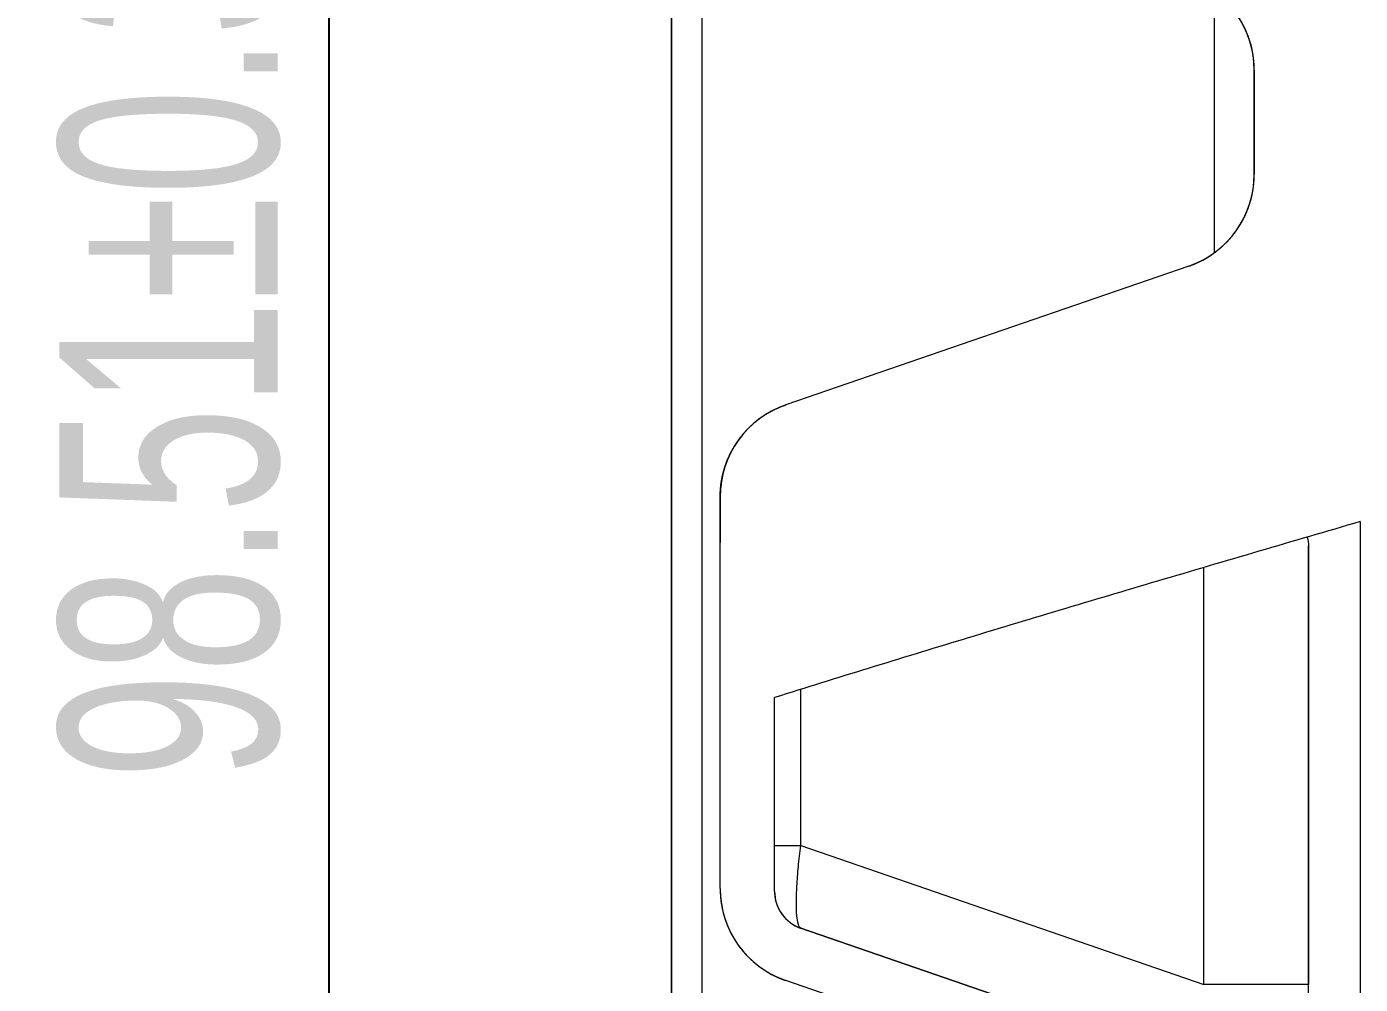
# Model space of a CAD drawing. Header units: millimetres. Extents: x 5536 to 6151, y 463 to 893.
# Drawn here: x 5566.58 to 5594.05, y 680.75 to 700.48 of the extents above; entities that cross this region are included whole.
import ezdxf

# ---------------------------------------------------------------- set-up
doc = ezdxf.new("R2010")
doc.units = ezdxf.units.MM
doc.header["$LTSCALE"] = 0.2
doc.layers.get('0').update_dxf_attribs({"lineweight": 18})
doc.layers.add('poumianxian', color=2, linetype='Continuous', lineweight=18)
doc.styles.add('標準', font='', dxfattribs={"width": 0.667})
doc.styles.get('標準').set_extended_font_data('pmingliu')
doc.dimstyles.new('11111111111', dxfattribs={"dimtxt": 4.5, "dimasz": 4.5, "dimexe": 1.25, "dimexo": 0.625, "dimtad": 1, "dimtoh": 1, "dimdsep": 46, "dimtxsty": '標準', "dimblk": '_CAXARROW', "dimcen": 0, "dimdle": 9, "dimclrd": 6, "dimclre": 6, "dimclrt": 2, "dimadec": 0, "dimazin": 0, "dimtfac": 0.707107, "dimtofl": 0, "dimtmove": 2, "dimatfit": 3, "dimfxl": 0, "dimfrac": 2, "dimtolj": 1, "dimarcsym": 0})
doc.dimstyles.new('ISO-25', dxfattribs={"dimtxt": 2.5, "dimasz": 2.5, "dimexe": 1.25, "dimexo": 0.625, "dimtad": 1, "dimdsep": 46, "dimtxsty": 'Standard', "dimblk": '_CAXARROW', "dimcen": 0, "dimdle": 5, "dimclrd": 4, "dimclre": 4, "dimclrt": 3, "dimadec": 0, "dimazin": 0, "dimtfac": 0.707107, "dimtofl": 0, "dimtmove": 2, "dimatfit": 3, "dimfxl": 0, "dimfrac": 2, "dimarcsym": 0})

# ---------------------------------------------------------------- blocks, each defined once
blk = doc.blocks.new('*X5')
at = {"layer": 'poumianxian'}
for points in [[(5584.363, 771.658), (5584.363, 770.158), (5579.863, 770.908)], [(5601.483, 771.658), (5601.483, 770.158), (5605.983, 770.908)]]:
    blk.add_hatch(color=6, dxfattribs=at).paths.add_polyline_path(points, flags=0)
at = {"layer": 'poumianxian', "color": 6, "lineweight": -2}
for p, q in [((5579.863, 751.048), (5579.863, 772.158)), ((5605.983, 666.085), (5605.983, 772.158)), ((5601.483, 770.908), (5584.363, 770.908))]:
    blk.add_line(p, q, dxfattribs=at)
at = {"layer": 'poumianxian', "insert": (5594.728, 774.146), "char_height": 4.5, "width": 49.11955, "attachment_point": 5, "style": '標準'}
blk.add_mtext('\\T1.004;26.12%%P0.1', dxfattribs=at)
blk = doc.blocks.new('_CAXARROW')
blk.add_hatch(color=0).paths.add_polyline_path([(0, 0), (-1, 0.125), (-1, -0.125)], flags=0)
blk = doc.blocks.new('*X35')
at = {"layer": 'poumianxian'}
for points in [[(5572.05, 738.488), (5573.55, 738.488), (5572.8, 742.988)], [(5572.05, 648.974), (5573.55, 648.974), (5572.8, 644.474)]]:
    blk.add_hatch(color=6, dxfattribs=at).paths.add_polyline_path(points, flags=0)
at = {"layer": 'poumianxian', "color": 6, "lineweight": -2}
for p, q in [((5585.032, 742.988), (5571.55, 742.988)), ((5572.8, 738.488), (5572.8, 648.974)), ((5572.424, 644.474), (5574.05, 644.474))]:
    blk.add_line(p, q, dxfattribs=at)
at = {"layer": 'poumianxian', "color": 2, "insert": (5569.532, 693.731), "char_height": 4.5, "width": 49.6328, "attachment_point": 5, "rotation": 90, "style": '標準'}
blk.add_mtext('\\T1.004;98.51%%P0.3', dxfattribs=at)

msp = doc.modelspace()

# ---------------------------------------------------------------- linework, layer by layer
for p, q in [((5579.863, 731.59), (5579.863, 650.259)), ((5579.863, 645.581), (5579.863, 721.361)), ((5580.482, 720.636), (5580.482, 650.259)), ((5591.036, 701.202), (5591.036, 695.819)), ((5591.863, 697.437), (5591.863, 699.584)), ((5591.863, 699.584), (5591.863, 697.437)), ((5591.863, 697.437), (5591.863, 699.584)), ((5590.514, 695.546), (5582.212, 692.687)), ((5590.514, 695.546), (5582.212, 692.687)), ((5580.863, 682.725), (5580.863, 690.796)), ((5580.863, 690.796), (5580.863, 689.851)), ((5580.863, 682.725), (5580.863, 690.796)), ((5594.047, 690.284), (5594.047, 668.876)), ((5592.983, 689.775), (5592.983, 680.754)), ((5592.983, 676.027), (5592.983, 689.775)), ((5590.824, 680.754), (5590.824, 689.34)), ((5582.522, 683.613), (5582.522, 686.829)), ((5581.983, 682.668), (5581.983, 686.661)), ((5581.983, 682.668), (5581.983, 686.661)), ((5580.863, 682.725), (5580.863, 683.67)), ((5580.863, 682.725), (5580.863, 683.67)), ((5581.983, 682.668), (5581.983, 683.613)), ((5581.983, 683.613), (5582.522, 683.613)), ((5582.522, 683.613), (5590.824, 680.754)), ((5590.824, 679.052), (5582.522, 681.911)), ((5582.522, 681.911), (5590.824, 679.052)), ((5590.824, 679.052), (5582.522, 681.911)), ((5590.514, 677.975), (5582.212, 680.834)), ((5590.514, 677.975), (5582.212, 680.834)), ((5592.983, 680.754), (5590.824, 680.754))]:
    msp.add_line(p, q)
for centre, radius, start, end in [((5589.863, 699.584), 2, 0, 71), ((5589.863, 699.584), 2, 359.9986, 17.7247), ((5589.863, 699.584), 2, 0, 5.9167), ((5589.863, 697.437), 2, 289, 0), ((5589.863, 697.437), 2, 289.0004, 0.0011), ((5582.863, 690.796), 2, 109, 180), ((5582.863, 690.796), 2, 108.9998, 179.9995), ((5582.863, 682.725), 2, 180, 251), ((5582.863, 682.725), 2, 180.0005, 251.0002), ((5582.863, 682.725), 2, 180, 251), ((5582.783, 682.668), 0.8, 180.003, 251.001), ((5582.783, 682.668), 0.8, 180, 251)]:
    msp.add_arc(centre, radius, start, end)
for points, knots in [([(5591.863, 699.584), (5591.863, 699.59), (5591.863, 699.602), (5591.862, 699.62), (5591.862, 699.639), (5591.861, 699.657), (5591.861, 699.675), (5591.86, 699.694), (5591.859, 699.712), (5591.857, 699.731), (5591.856, 699.749), (5591.854, 699.768), (5591.852, 699.786), (5591.85, 699.805), (5591.848, 699.823), (5591.846, 699.842), (5591.843, 699.861), (5591.841, 699.879), (5591.838, 699.898), (5591.835, 699.917), (5591.832, 699.936), (5591.828, 699.954), (5591.824, 699.973), (5591.821, 699.992), (5591.817, 700.011), (5591.812, 700.029), (5591.808, 700.048), (5591.803, 700.067), (5591.799, 700.086), (5591.794, 700.104), (5591.789, 700.123), (5591.783, 700.142), (5591.778, 700.16), (5591.772, 700.179), (5591.766, 700.198), (5591.76, 700.216), (5591.754, 700.235), (5591.747, 700.253), (5591.741, 700.272), (5591.734, 700.29), (5591.727, 700.309), (5591.72, 700.327), (5591.712, 700.345), (5591.704, 700.363), (5591.697, 700.382), (5591.689, 700.4), (5591.681, 700.418), (5591.672, 700.436), (5591.664, 700.454), (5591.655, 700.472), (5591.646, 700.489), (5591.637, 700.507), (5591.628, 700.525), (5591.618, 700.542), (5591.609, 700.56), (5591.599, 700.577), (5591.589, 700.594), (5591.579, 700.611), (5591.568, 700.629), (5591.558, 700.646), (5591.547, 700.662), (5591.536, 700.679), (5591.525, 700.696), (5591.514, 700.712), (5591.502, 700.729), (5591.491, 700.745), (5591.479, 700.761), (5591.467, 700.778), (5591.455, 700.794), (5591.443, 700.809), (5591.431, 700.825), (5591.418, 700.841), (5591.406, 700.856), (5591.393, 700.872), (5591.38, 700.887), (5591.367, 700.902), (5591.354, 700.917), (5591.34, 700.932), (5591.327, 700.946), (5591.313, 700.961), (5591.299, 700.975), (5591.285, 700.989), (5591.271, 701.003), (5591.257, 701.017), (5591.243, 701.031), (5591.229, 701.045), (5591.214, 701.058), (5591.199, 701.072), (5591.185, 701.085), (5591.17, 701.098), (5591.155, 701.11), (5591.14, 701.123), (5591.125, 701.136), (5591.109, 701.148), (5591.094, 701.16), (5591.078, 701.172), (5591.063, 701.184), (5591.047, 701.195), (5591.031, 701.207), (5591.015, 701.218), (5591, 701.229), (5590.984, 701.24), (5590.967, 701.251), (5590.951, 701.262), (5590.935, 701.272), (5590.919, 701.282), (5590.902, 701.292), (5590.886, 701.302), (5590.869, 701.312), (5590.853, 701.322), (5590.836, 701.331), (5590.82, 701.34), (5590.803, 701.349), (5590.786, 701.358), (5590.769, 701.367), (5590.753, 701.375), (5590.736, 701.383), (5590.719, 701.391), (5590.702, 701.399), (5590.685, 701.407), (5590.668, 701.415), (5590.651, 701.422), (5590.634, 701.429), (5590.617, 701.436), (5590.6, 701.443), (5590.582, 701.45), (5590.565, 701.456), (5590.548, 701.463), (5590.531, 701.469), (5590.52, 701.473), (5590.514, 701.475)], [0, 0, 0, 0, 12005.250296, 24044.972279, 36118.812587, 48226.41017, 60367.396262, 72541.394422, 84748.020681, 96986.88319, 109257.582803, 121559.712507, 133892.857948, 146256.597167, 158650.500821, 171074.132143, 183527.047009, 196008.793922, 208518.914302, 221056.942319, 233622.404923, 246214.82219, 258833.707162, 271478.566086, 284148.898223, 296844.196361, 309563.946551, 322307.628276, 335074.71481, 347864.672916, 360676.963241, 373511.040358, 386366.352765, 399242.343339, 412138.449064, 425054.101243, 437988.72605, 450941.743901, 463912.570471, 476900.615996, 489905.286054, 502925.981465, 515962.098388, 529013.028638, 542078.159569, 555156.874617, 568248.553229, 581352.571016, 594468.300082, 607595.10893, 620732.363029, 633879.424638, 647035.653095, 660200.405121, 673373.03486, 686552.894044, 699739.332467, 712931.697732, 726129.335856, 739331.591112, 752537.806501, 765747.323833, 778959.483926, 792173.626722, 805389.091705, 818605.217864, 831821.344092, 845036.809046, 858250.951874, 871463.111912, 884672.629293, 897878.844678, 911081.099959, 924278.738018, 937471.103346, 950657.541694, 963837.40096, 977010.030675, 990174.782686, 1003331.011145, 1016478.072696, 1029615.326818, 1042742.135674, 1055857.864718, 1068961.882514, 1082053.561169, 1095132.276222, 1108197.407145, 1121248.337399, 1134284.454296, 1147305.149738, 1160309.819796, 1173297.865358, 1186268.691881, 1199221.709762, 1212156.334549, 1225071.98678, 1237968.092448, 1250844.083005, 1263699.395462, 1276533.472509, 1289345.762873, 1302135.72098, 1314902.807497, 1327646.489258, 1340366.23942, 1353061.537552, 1365731.869738, 1378376.728581, 1390995.613608, 1403588.03088, 1416153.493477, 1428691.521455, 1441201.641849, 1453683.388764, 1466136.30364, 1478559.934964, 1490953.838635, 1503317.577861, 1515650.723239, 1527952.853005, 1540223.552541, 1552462.41513, 1564669.04135, 1576843.03955, 1588984.02566, 1601091.623172, 1613165.463484, 1625205.185439, 1637210.435755, 1637210.435755, 1637210.435755, 1637210.435755]), ([(5590.514, 695.546), (5590.52, 695.548), (5590.531, 695.552), (5590.548, 695.558), (5590.565, 695.564), (5590.582, 695.571), (5590.6, 695.578), (5590.617, 695.585), (5590.634, 695.592), (5590.651, 695.599), (5590.668, 695.606), (5590.685, 695.614), (5590.702, 695.622), (5590.719, 695.629), (5590.736, 695.638), (5590.753, 695.646), (5590.769, 695.654), (5590.786, 695.663), (5590.803, 695.672), (5590.82, 695.681), (5590.836, 695.69), (5590.853, 695.699), (5590.869, 695.709), (5590.886, 695.719), (5590.902, 695.728), (5590.919, 695.739), (5590.935, 695.749), (5590.951, 695.759), (5590.967, 695.77), (5590.984, 695.781), (5591, 695.792), (5591.015, 695.803), (5591.031, 695.814), (5591.047, 695.825), (5591.063, 695.837), (5591.078, 695.849), (5591.094, 695.861), (5591.109, 695.873), (5591.125, 695.885), (5591.14, 695.898), (5591.155, 695.91), (5591.17, 695.923), (5591.185, 695.936), (5591.199, 695.949), (5591.214, 695.963), (5591.229, 695.976), (5591.243, 695.99), (5591.257, 696.003), (5591.271, 696.017), (5591.285, 696.031), (5591.299, 696.046), (5591.313, 696.06), (5591.327, 696.075), (5591.34, 696.089), (5591.354, 696.104), (5591.367, 696.119), (5591.38, 696.134), (5591.393, 696.149), (5591.406, 696.165), (5591.418, 696.18), (5591.431, 696.196), (5591.443, 696.211), (5591.455, 696.227), (5591.467, 696.243), (5591.479, 696.259), (5591.491, 696.276), (5591.502, 696.292), (5591.514, 696.308), (5591.525, 696.325), (5591.536, 696.342), (5591.547, 696.358), (5591.558, 696.375), (5591.568, 696.392), (5591.579, 696.409), (5591.589, 696.427), (5591.599, 696.444), (5591.609, 696.461), (5591.618, 696.479), (5591.628, 696.496), (5591.637, 696.514), (5591.646, 696.532), (5591.655, 696.549), (5591.664, 696.567), (5591.672, 696.585), (5591.681, 696.603), (5591.689, 696.621), (5591.697, 696.639), (5591.704, 696.657), (5591.712, 696.676), (5591.72, 696.694), (5591.727, 696.712), (5591.734, 696.731), (5591.741, 696.749), (5591.747, 696.768), (5591.754, 696.786), (5591.76, 696.805), (5591.766, 696.823), (5591.772, 696.842), (5591.778, 696.86), (5591.783, 696.879), (5591.789, 696.898), (5591.794, 696.916), (5591.799, 696.935), (5591.803, 696.954), (5591.808, 696.973), (5591.812, 696.991), (5591.817, 697.01), (5591.821, 697.029), (5591.824, 697.048), (5591.828, 697.066), (5591.832, 697.085), (5591.835, 697.104), (5591.838, 697.123), (5591.841, 697.141), (5591.843, 697.16), (5591.846, 697.179), (5591.848, 697.197), (5591.85, 697.216), (5591.852, 697.235), (5591.854, 697.253), (5591.856, 697.272), (5591.857, 697.29), (5591.859, 697.309), (5591.86, 697.327), (5591.861, 697.346), (5591.861, 697.364), (5591.862, 697.382), (5591.862, 697.401), (5591.863, 697.419), (5591.863, 697.431), (5591.863, 697.437)], [0, 0, 0, 0, 12008.468265, 24051.417431, 36128.494055, 48239.33695, 60383.577393, 72560.838774, 84770.736922, 97012.880078, 109286.868715, 121592.296008, 133928.747226, 146295.800493, 158693.02629, 171119.987708, 183576.240528, 196061.333146, 208574.806817, 221116.195553, 233685.026229, 246280.81887, 258903.086295, 271551.334531, 284225.062973, 296923.763983, 309646.923613, 322394.021257, 335164.529929, 347957.91636, 360773.640958, 373611.158118, 386469.916379, 399349.358322, 412248.920728, 425168.034938, 438106.126789, 451062.616623, 464036.919913, 477028.446858, 490036.602797, 503060.78833, 516100.39954, 529154.827988, 542223.460956, 555305.681695, 568400.869512, 581508.399776, 594627.644428, 607757.971862, 620898.747361, 634049.332919, 647209.087889, 660377.3686, 673553.529224, 686736.921237, 699926.894197, 713122.795625, 726323.971246, 739529.765329, 752739.520575, 765952.578704, 779168.280197, 792385.965013, 805604.97236, 818824.641055, 832044.309731, 845263.317056, 858481.00184, 871696.703388, 884909.761468, 898119.516774, 911325.310775, 924526.486462, 937722.387933, 950912.360861, 964095.752899, 977271.913499, 990440.194215, 1003599.949136, 1016750.53475, 1029891.310226, 1043021.637652, 1056140.882326, 1069248.412582, 1082343.600355, 1095425.821149, 1108494.454126, 1121548.882554, 1134588.493744, 1147612.67929, 1160620.835249, 1173612.362157, 1186586.665432, 1199543.155339, 1212481.247147, 1225400.361367, 1238299.923768, 1251179.365689, 1264038.123964, 1276875.641193, 1289691.365727, 1302484.752119, 1315255.260809, 1328002.358481, 1340725.518074, 1353424.219126, 1366097.947548, 1378746.195801, 1391368.463203, 1403964.255807, 1416533.086588, 1429074.475297, 1441587.948955, 1454073.04154, 1466529.294349, 1478956.255766, 1491353.481546, 1503720.534871, 1516056.986086, 1528362.413317, 1540636.402031, 1552878.545174, 1565088.443294, 1577265.704702, 1589409.945126, 1601520.788093, 1613597.86467, 1625640.813841, 1637649.282086, 1637649.282086, 1637649.282086, 1637649.282086]), ([(5580.863, 690.796), (5580.863, 690.802), (5580.863, 690.814), (5580.863, 690.833), (5580.863, 690.851), (5580.864, 690.869), (5580.865, 690.888), (5580.866, 690.906), (5580.867, 690.924), (5580.868, 690.943), (5580.869, 690.961), (5580.871, 690.98), (5580.873, 690.999), (5580.875, 691.017), (5580.877, 691.036), (5580.879, 691.055), (5580.882, 691.073), (5580.885, 691.092), (5580.887, 691.111), (5580.891, 691.129), (5580.894, 691.148), (5580.897, 691.167), (5580.901, 691.186), (5580.905, 691.204), (5580.909, 691.223), (5580.913, 691.242), (5580.917, 691.261), (5580.922, 691.279), (5580.927, 691.298), (5580.932, 691.317), (5580.937, 691.335), (5580.942, 691.354), (5580.948, 691.373), (5580.953, 691.391), (5580.959, 691.41), (5580.965, 691.429), (5580.972, 691.447), (5580.978, 691.466), (5580.985, 691.484), (5580.992, 691.503), (5580.999, 691.521), (5581.006, 691.539), (5581.013, 691.558), (5581.021, 691.576), (5581.029, 691.594), (5581.037, 691.612), (5581.045, 691.63), (5581.053, 691.648), (5581.062, 691.666), (5581.07, 691.684), (5581.079, 691.702), (5581.088, 691.719), (5581.098, 691.737), (5581.107, 691.755), (5581.117, 691.772), (5581.127, 691.789), (5581.137, 691.807), (5581.147, 691.824), (5581.157, 691.841), (5581.168, 691.858), (5581.178, 691.875), (5581.189, 691.892), (5581.2, 691.908), (5581.211, 691.925), (5581.223, 691.941), (5581.234, 691.958), (5581.246, 691.974), (5581.258, 691.99), (5581.27, 692.006), (5581.282, 692.022), (5581.294, 692.038), (5581.307, 692.053), (5581.32, 692.069), (5581.332, 692.084), (5581.345, 692.099), (5581.358, 692.114), (5581.372, 692.129), (5581.385, 692.144), (5581.399, 692.159), (5581.412, 692.173), (5581.426, 692.188), (5581.44, 692.202), (5581.454, 692.216), (5581.468, 692.23), (5581.482, 692.244), (5581.497, 692.257), (5581.511, 692.271), (5581.526, 692.284), (5581.541, 692.297), (5581.556, 692.31), (5581.571, 692.323), (5581.586, 692.335), (5581.601, 692.348), (5581.616, 692.36), (5581.631, 692.372), (5581.647, 692.384), (5581.663, 692.396), (5581.678, 692.408), (5581.694, 692.419), (5581.71, 692.431), (5581.726, 692.442), (5581.742, 692.453), (5581.758, 692.463), (5581.774, 692.474), (5581.79, 692.484), (5581.807, 692.495), (5581.823, 692.505), (5581.839, 692.515), (5581.856, 692.524), (5581.872, 692.534), (5581.889, 692.543), (5581.906, 692.552), (5581.922, 692.561), (5581.939, 692.57), (5581.956, 692.579), (5581.973, 692.587), (5581.99, 692.596), (5582.007, 692.604), (5582.024, 692.612), (5582.041, 692.619), (5582.058, 692.627), (5582.075, 692.634), (5582.092, 692.642), (5582.109, 692.649), (5582.126, 692.656), (5582.143, 692.662), (5582.16, 692.669), (5582.177, 692.675), (5582.194, 692.681), (5582.206, 692.685), (5582.212, 692.687)], [0, 0, 0, 0, 11989.69273, 24013.812477, 36072.006335, 48163.91372, 60289.166346, 72447.388265, 84638.195993, 96861.198265, 109115.996253, 121402.183666, 133719.346624, 146067.063713, 158444.906147, 170852.437726, 183289.2149, 195754.786832, 208248.695388, 220770.47534, 233319.6544, 245895.753207, 258498.285406, 271126.757886, 283780.670593, 296459.516921, 309162.783643, 321889.950921, 334640.492581, 347413.876205, 360209.563142, 373027.008601, 385865.66187, 398724.96647, 411604.360193, 424503.275083, 437421.137867, 450357.370007, 463311.387663, 476282.602044, 489270.419393, 502274.241364, 515293.464788, 528327.482355, 541375.682251, 554437.448634, 567512.161783, 580599.198116, 593697.930551, 606807.728469, 619927.958042, 633057.982358, 646197.161701, 659344.853567, 672500.412907, 685663.192386, 698832.542546, 712007.811868, 725188.34718, 738373.493712, 751562.595173, 764754.994391, 777950.032832, 791147.051501, 804345.390605, 817544.390083, 830743.389484, 843941.728598, 857138.747222, 870333.785704, 883526.184874, 896715.286408, 909900.432888, 923080.968212, 936256.237554, 949425.587683, 962588.367211, 975743.926563, 988891.618411, 1002030.79771, 1015160.822073, 1028281.051624, 1041390.849537, 1054489.58195, 1067576.618292, 1080651.331435, 1093713.097824, 1106761.297734, 1119795.31528, 1132814.538716, 1145818.360681, 1158806.178029, 1171777.392425, 1184731.410096, 1197667.642255, 1210585.505051, 1223484.41993, 1236363.813577, 1249223.118179, 1262061.771479, 1274879.216941, 1287674.903898, 1300448.287485, 1313198.829176, 1325925.996441, 1338629.26312, 1351308.109513, 1363962.0222, 1376590.494667, 1389193.026865, 1401769.125664, 1414318.304777, 1426840.084765, 1439333.993275, 1451799.565194, 1464236.342319, 1476643.8739, 1489021.716351, 1501369.433448, 1513686.596429, 1525972.783819, 1538227.581881, 1550450.584081, 1562641.391799, 1574799.61373, 1586924.866374, 1599016.773752, 1611074.967614, 1623099.087332, 1635088.780082, 1635088.780082, 1635088.780082, 1635088.780082]), ([(5594.047, 690.284), (5592.653, 689.878), (5589.917, 689.076), (5585.894, 687.872), (5583.268, 687.064), (5581.983, 686.661)], [0, 0, 0, 0, 15893.509114, 31220.83143, 45972.141718, 45972.141718, 45972.141718, 45972.141718]), ([(5594.047, 690.284), (5592.653, 689.878), (5589.917, 689.076), (5585.894, 687.872), (5583.268, 687.064), (5581.983, 686.661)], [0, 0, 0, 0, 15893.509114, 31220.83143, 45972.141718, 45972.141718, 45972.141718, 45972.141718]), ([(5582.522, 681.911), (5582.494, 681.921), (5582.458, 682.021), (5582.437, 682.188), (5582.429, 682.457), (5582.441, 682.793), (5582.472, 683.188), (5582.503, 683.468), (5582.522, 683.613)], [0, 0, 0, 0, 4332.145529, 13066.901607, 26105.266355, 42829.652693, 62414.808096, 83831.942621, 83831.942621, 83831.942621, 83831.942621]), ([(5580.863, 682.725), (5580.863, 682.719), (5580.863, 682.706), (5580.863, 682.688), (5580.863, 682.67), (5580.864, 682.652), (5580.865, 682.633), (5580.866, 682.615), (5580.867, 682.596), (5580.868, 682.578), (5580.869, 682.559), (5580.871, 682.541), (5580.873, 682.522), (5580.875, 682.504), (5580.877, 682.485), (5580.879, 682.466), (5580.882, 682.448), (5580.885, 682.429), (5580.887, 682.41), (5580.891, 682.392), (5580.894, 682.373), (5580.897, 682.354), (5580.901, 682.335), (5580.905, 682.317), (5580.909, 682.298), (5580.913, 682.279), (5580.917, 682.26), (5580.922, 682.242), (5580.927, 682.223), (5580.932, 682.204), (5580.937, 682.185), (5580.942, 682.167), (5580.948, 682.148), (5580.953, 682.129), (5580.959, 682.111), (5580.965, 682.092), (5580.972, 682.074), (5580.978, 682.055), (5580.985, 682.037), (5580.992, 682.018), (5580.999, 682), (5581.006, 681.982), (5581.013, 681.963), (5581.021, 681.945), (5581.029, 681.927), (5581.037, 681.909), (5581.045, 681.891), (5581.053, 681.873), (5581.062, 681.855), (5581.07, 681.837), (5581.079, 681.819), (5581.088, 681.801), (5581.098, 681.784), (5581.107, 681.766), (5581.117, 681.749), (5581.127, 681.731), (5581.137, 681.714), (5581.147, 681.697), (5581.157, 681.68), (5581.168, 681.663), (5581.178, 681.646), (5581.189, 681.629), (5581.2, 681.613), (5581.211, 681.596), (5581.223, 681.58), (5581.234, 681.563), (5581.246, 681.547), (5581.258, 681.531), (5581.27, 681.515), (5581.282, 681.499), (5581.294, 681.483), (5581.307, 681.468), (5581.32, 681.452), (5581.332, 681.437), (5581.345, 681.422), (5581.358, 681.407), (5581.372, 681.392), (5581.385, 681.377), (5581.399, 681.362), (5581.412, 681.348), (5581.426, 681.333), (5581.44, 681.319), (5581.454, 681.305), (5581.468, 681.291), (5581.482, 681.277), (5581.497, 681.264), (5581.511, 681.25), (5581.526, 681.237), (5581.541, 681.224), (5581.556, 681.211), (5581.571, 681.198), (5581.586, 681.185), (5581.601, 681.173), (5581.616, 681.161), (5581.631, 681.148), (5581.647, 681.136), (5581.663, 681.125), (5581.678, 681.113), (5581.694, 681.102), (5581.71, 681.09), (5581.726, 681.079), (5581.742, 681.068), (5581.758, 681.057), (5581.774, 681.047), (5581.79, 681.036), (5581.807, 681.026), (5581.823, 681.016), (5581.839, 681.006), (5581.856, 680.996), (5581.872, 680.987), (5581.889, 680.978), (5581.906, 680.968), (5581.922, 680.959), (5581.939, 680.951), (5581.956, 680.942), (5581.973, 680.933), (5581.99, 680.925), (5582.007, 680.917), (5582.024, 680.909), (5582.041, 680.901), (5582.058, 680.894), (5582.075, 680.886), (5582.092, 680.879), (5582.109, 680.872), (5582.126, 680.865), (5582.143, 680.859), (5582.16, 680.852), (5582.177, 680.846), (5582.194, 680.84), (5582.206, 680.836), (5582.212, 680.834)], [0, 0, 0, 0, 11998.705916, 24031.864728, 36099.123267, 48200.120609, 60334.488328, 72501.850188, 84701.822222, 96934.013069, 109198.023598, 121493.447085, 133819.869403, 146176.868819, 158564.016228, 170980.8751, 183427.001552, 195901.944343, 208405.245126, 220936.438321, 233495.051158, 246080.603977, 258692.61006, 271330.575859, 283994.00114, 296682.378721, 309395.194989, 322131.929844, 334892.056717, 347675.042661, 360480.348685, 373307.429525, 386155.734243, 399024.705754, 411913.781427, 424822.393005, 437749.966721, 450695.923601, 463659.679369, 476640.644789, 489638.225719, 502651.823179, 515680.833794, 528724.649611, 541782.658419, 554854.243913, 567938.785904, 581035.660344, 594144.239679, 607263.892756, 620393.985389, 633533.880187, 646682.936835, 659840.512347, 673005.961306, 686178.635889, 699357.886036, 712543.059793, 725733.5035, 738928.561836, 752127.578187, 765329.894662, 778534.852456, 791741.79191, 804950.052793, 818158.974491, 831367.896167, 844576.157112, 857783.096522, 870988.054301, 884190.370784, 897389.387152, 910584.445493, 923774.889212, 936960.062939, 950139.313104, 963311.987679, 976477.4366, 989635.012153, 1002784.068806, 1015923.963592, 1029054.056201, 1042173.709333, 1055282.288646, 1068379.163095, 1081463.705081, 1094535.29058, 1107593.299403, 1120637.115199, 1133666.125764, 1146679.723281, 1159677.304148, 1172658.269582, 1185622.025365, 1198567.982223, 1211495.555951, 1224404.167518, 1237293.243178, 1250162.21473, 1263010.519415, 1275837.600321, 1288642.906328, 1301425.892272, 1314186.019112, 1326922.753955, 1339635.570244, 1352323.947855, 1364987.373085, 1377625.338937, 1390237.345018, 1402822.89783, 1415381.510718, 1427912.703853, 1440416.004591, 1452890.947465, 1465337.073867, 1477753.932741, 1490141.080167, 1502498.079592, 1514824.501905, 1527119.925395, 1539383.935907, 1551616.126707, 1563816.098772, 1575983.460603, 1588117.828339, 1600218.825742, 1612286.084284, 1624319.243067, 1636317.949003, 1636317.949003, 1636317.949003, 1636317.949003]), ([(5581.983, 682.668), (5581.983, 682.665), (5581.983, 682.66), (5581.983, 682.653), (5581.983, 682.646), (5581.983, 682.638), (5581.983, 682.631), (5581.984, 682.624), (5581.984, 682.616), (5581.985, 682.609), (5581.985, 682.601), (5581.986, 682.594), (5581.987, 682.587), (5581.988, 682.579), (5581.988, 682.572), (5581.989, 682.564), (5581.99, 682.557), (5581.991, 682.549), (5581.993, 682.542), (5581.994, 682.534), (5581.995, 682.527), (5581.997, 682.519), (5581.998, 682.512), (5581.999, 682.504), (5582.001, 682.497), (5582.003, 682.489), (5582.005, 682.482), (5582.006, 682.474), (5582.008, 682.467), (5582.01, 682.459), (5582.012, 682.452), (5582.014, 682.444), (5582.017, 682.437), (5582.019, 682.429), (5582.021, 682.422), (5582.024, 682.415), (5582.026, 682.407), (5582.029, 682.4), (5582.031, 682.392), (5582.034, 682.385), (5582.037, 682.378), (5582.04, 682.37), (5582.043, 682.363), (5582.046, 682.356), (5582.049, 682.348), (5582.052, 682.341), (5582.056, 682.334), (5582.059, 682.327), (5582.062, 682.32), (5582.066, 682.312), (5582.069, 682.305), (5582.073, 682.298), (5582.077, 682.291), (5582.08, 682.284), (5582.084, 682.277), (5582.088, 682.27), (5582.092, 682.263), (5582.096, 682.257), (5582.1, 682.25), (5582.105, 682.243), (5582.109, 682.236), (5582.113, 682.229), (5582.118, 682.223), (5582.122, 682.216), (5582.127, 682.21), (5582.131, 682.203), (5582.136, 682.196), (5582.141, 682.19), (5582.146, 682.184), (5582.15, 682.177), (5582.155, 682.171), (5582.16, 682.165), (5582.165, 682.159), (5582.171, 682.152), (5582.176, 682.146), (5582.181, 682.14), (5582.186, 682.134), (5582.192, 682.128), (5582.197, 682.123), (5582.202, 682.117), (5582.208, 682.111), (5582.214, 682.105), (5582.219, 682.1), (5582.225, 682.094), (5582.231, 682.089), (5582.236, 682.083), (5582.242, 682.078), (5582.248, 682.072), (5582.254, 682.067), (5582.26, 682.062), (5582.266, 682.057), (5582.272, 682.052), (5582.278, 682.047), (5582.284, 682.042), (5582.29, 682.037), (5582.296, 682.032), (5582.303, 682.028), (5582.309, 682.023), (5582.315, 682.018), (5582.322, 682.014), (5582.328, 682.009), (5582.334, 682.005), (5582.341, 682.001), (5582.347, 681.996), (5582.354, 681.992), (5582.36, 681.988), (5582.367, 681.984), (5582.373, 681.98), (5582.38, 681.976), (5582.387, 681.972), (5582.393, 681.969), (5582.4, 681.965), (5582.407, 681.961), (5582.413, 681.958), (5582.42, 681.954), (5582.427, 681.951), (5582.433, 681.948), (5582.44, 681.945), (5582.447, 681.941), (5582.454, 681.938), (5582.461, 681.935), (5582.467, 681.932), (5582.474, 681.929), (5582.481, 681.927), (5582.488, 681.924), (5582.495, 681.921), (5582.502, 681.919), (5582.508, 681.916), (5582.515, 681.914), (5582.52, 681.912), (5582.522, 681.911)], [0, 0, 0, 0, 12001.09167, 24036.643188, 36106.30098, 48209.704554, 60346.485036, 72516.26605, 84718.6639, 96953.287021, 109219.736026, 121517.604261, 133846.477474, 146205.933817, 158595.544192, 171014.872012, 183463.473214, 195940.896487, 208446.683291, 220980.368054, 233541.478128, 246129.533318, 258744.047103, 271384.525771, 284050.468977, 296741.369441, 309456.713528, 322195.9809, 334958.644895, 347744.172496, 360552.024638, 373381.656025, 386232.515312, 399104.045649, 411995.684094, 424906.862442, 437837.006564, 450785.537504, 463751.870902, 476735.417426, 489735.582642, 502751.767728, 515783.368904, 528829.778288, 541890.383414, 554964.568046, 568051.711799, 581151.190274, 594262.376078, 607384.637793, 620517.341111, 633659.848527, 646811.519707, 659971.711383, 673139.778164, 686315.071957, 699496.942468, 712684.73791, 725877.804315, 739075.486289, 752277.127098, 765482.068574, 778689.652069, 791899.217545, 805110.10472, 818321.652735, 831533.200857, 844744.08802, 857953.653404, 871161.236744, 884366.178327, 897567.819109, 910765.501026, 923958.567445, 937146.362932, 950328.23359, 963503.527387, 976671.594007, 989831.785765, 1002983.456853, 1016125.964327, 1029258.667674, 1042380.929351, 1055492.115196, 1068591.593682, 1081678.737306, 1094752.921957, 1107813.527158, 1120859.936537, 1133891.537715, 1146907.722808, 1159907.888, 1172891.434522, 1185857.767921, 1198806.29885, 1211736.443045, 1224647.621348, 1237539.259767, 1250410.790128, 1263261.649499, 1276091.280851, 1288899.132967, 1301684.660573, 1314447.324538, 1327186.592001, 1339901.936054, 1352592.836544, 1365258.779631, 1377899.258357, 1390513.772062, 1403101.827335, 1415662.937276, 1428196.622132, 1440702.408944, 1453179.832177, 1465628.433445, 1478047.761291, 1490437.371517, 1502796.828043, 1515125.701287, 1527423.569429, 1539690.018445, 1551924.641509, 1564127.039387, 1576296.820447, 1588433.600877, 1600537.004403, 1612606.662321, 1624642.213772, 1636643.305379, 1636643.305379, 1636643.305379, 1636643.305379])]:
    msp.add_open_spline(points, degree=3, knots=knots)
msp.add_open_spline([(5592.953, 689.965), (5592.974, 689.904), (5592.983, 689.839), (5592.983, 689.775)], degree=3)

# ---------------------------------------------------------------- dimensions: what is measured, and where the dimension line sits
at = {"layer": 'poumianxian'}
dim = msp.add_linear_dim(base=(5579.863, 770.908), p1=(5605.983, 665.46), p2=(5579.863, 750.423), text='26.12%%P0.1', dimstyle='ISO-25', override={"dimtxt": 4.5, "dimasz": 4.5, "dimtxsty": '標準', "dimsah": 1, "dimclrd": 6, "dimclre": 6, "dimclrt": 256, "dimtfill": 1, "dimtolj": 1}, dxfattribs=at)
dim.commit()
dim.dimension.update_dxf_attribs({"geometry": '*X5', "text_midpoint": (5594.728, 770.908)})
dim = msp.add_linear_dim(base=(5569.532, 644.474), p1=(5585.657, 742.988), p2=(5571.799, 644.474), angle=90, text='98.51%%P0.3', dimstyle='11111111111', override={"dimsah": 1, "dimtfill": 1}, dxfattribs=at)
dim.commit()
dim.dimension.update_dxf_attribs({"geometry": '*X35', "text_midpoint": (5569.532, 693.731)})

doc.saveas('drawing.dxf')
